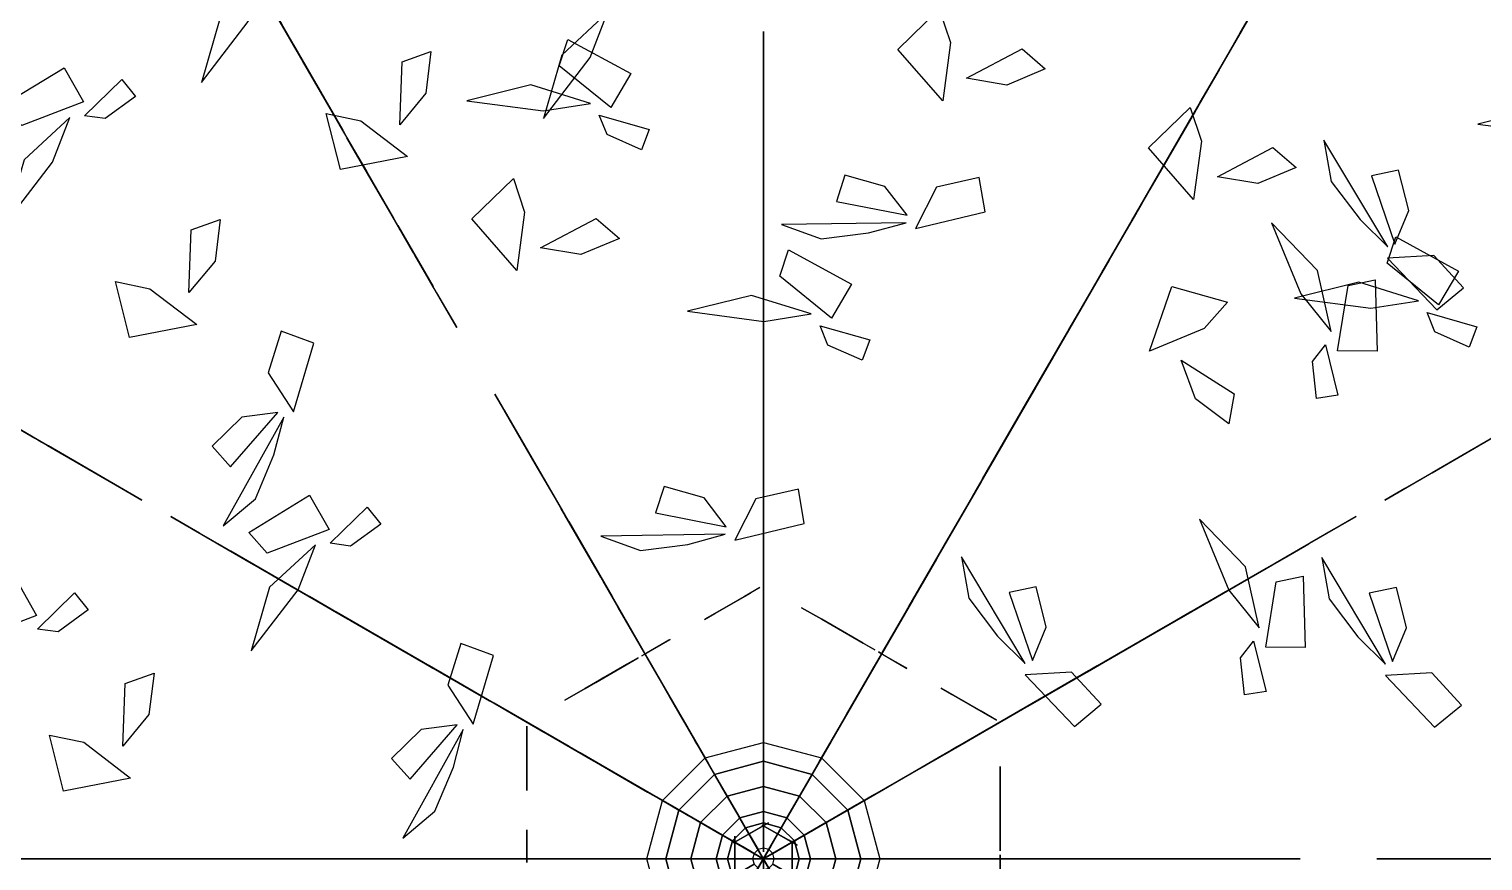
# Model space of a CAD drawing. Extents: x 188.32 to 193.74, y 72.17 to 77.49.
# Drawn here: x 190.171 to 192.199, y 75.002 to 76.162 of the extents above; entities that cross this region are included whole.
import ezdxf

# ---------------------------------------------------------------- set-up
doc = ezdxf.new("R2010")
doc.units = 0
doc.header["$MEASUREMENT"] = 0
doc.layers.add('3D_TREE_04_LEAVES', color=3, linetype='CONTINUOUS')
doc.layers.add('3D_TREE_04_TRUNK', color=45, linetype='CONTINUOUS')

msp = doc.modelspace()

# ---------------------------------------------------------------- linework, layer by layer
at = {"layer": '3D_TREE_04_LEAVES'}
for points in [[(190.5011, 76.2355, 3.8222), (190.4372, 76.1764, 3.7743), (190.4117, 76.0877, 3.8837), (190.477, 76.1729, 3.8837)], [(190.5459, 76.1298, 5.8286), (190.4858, 76.2339, 5.7643), (190.5231, 76.1694, 5.7524), (190.5366, 76.146, 5.771)], [(190.6087, 76.0211, 2.6136), (190.5401, 76.1398, 2.639), (190.4902, 76.2263, 2.5527), (190.5215, 76.1721, 2.4968)], [(190.5794, 76.0719, 5.0646), (190.5716, 76.0853, 5.1975), (190.5604, 76.1048, 5.2131), (190.4948, 76.2184, 5.2372)], [(191.8874, 76.2039, 5.2999), (191.8189, 76.0851, 5.3253), (191.7689, 75.9987, 5.239), (191.8002, 76.0529, 5.1831)], [(191.8891, 76.2068, 5.3135), (191.8569, 76.1511, 5.4337), (191.851, 76.1409, 5.3592), (191.8603, 76.157, 5.3321)], [(190.978, 76.1852, 5.1481), (190.9141, 76.1261, 5.1003), (190.8886, 76.0374, 5.2097), (190.9539, 76.1226, 5.2097)], [(191.4454, 76.062, 4.533), (191.3827, 76.134, 4.3279), (191.4406, 76.1902, 4.1229), (191.4561, 76.1435, 4.2664)], [(190.529, 76.1592, 5.6441), (190.5781, 76.0741, 5.5188), (190.5341, 76.1504, 5.5527), (190.5315, 76.1548, 5.5764)], [(191.1953, 76.0385, 2.4611), (191.1953, 76.1587, 2.3968), (191.1953, 76.0842, 2.385), (191.1953, 76.0571, 2.4036)], [(191.8044, 76.0602, 5.8468), (191.7917, 76.0382, 5.7097), (191.8349, 76.1129, 5.6098), (191.8628, 76.1613, 5.6724)], [(190.5527, 76.1181, 5.8252), (190.54, 76.1401, 5.6881), (190.5832, 76.0653, 5.5882), (190.6111, 76.0169, 5.6508)], [(190.9227, 76.1478, 4.4783), (191.0103, 76.1001, 4.5945), (190.9824, 76.0528, 4.7585), (190.9107, 76.1111, 4.6013)], [(191.4785, 76.0938, 4.4168), (191.556, 76.1346, 4.2528), (191.5884, 76.1069, 4.3279), (191.5349, 76.0842, 4.4236)], [(190.5527, 76.1181, 5.837), (190.5789, 76.0726, 5.8912), (190.551, 76.121, 5.9657), (190.5451, 76.1313, 5.9047)], [(190.6881, 76.0289, 4.7107), (190.6915, 76.1165, 4.5467), (190.7317, 76.1308, 4.6218), (190.7246, 76.0731, 4.7175)], [(190.1352, 76.0564, 3.2343), (190.2202, 76.1084, 3.3505), (190.2473, 76.0606, 3.5146), (190.1609, 76.0276, 3.3574)], [(191.1953, 75.8694, 5.9274), (191.1953, 76.0065, 5.9527), (191.1953, 76.1064, 5.8664), (191.1953, 76.0438, 5.8105)], [(191.7807, 76.0191, 5.6656), (191.8298, 76.1041, 5.5404), (191.7858, 76.0279, 5.5742), (191.7833, 76.0235, 5.5979)], [(191.8044, 76.0602, 5.8586), (191.8307, 76.1056, 5.9128), (191.8027, 76.0572, 5.9873), (191.7968, 76.047, 5.9263)], [(190.2486, 76.0415, 3.5556), (190.3006, 76.0918, 3.5898), (190.3196, 76.0682, 3.6855), (190.2774, 76.0375, 3.6376)], [(190.6104, 76.0182, 2.6272), (190.5782, 76.0739, 2.7474), (190.5723, 76.0841, 2.6729), (190.5816, 76.068, 2.6458)], [(190.9543, 76.0586, 4.7517), (190.8711, 76.0844, 4.7039), (190.7816, 76.0622, 4.8132), (190.888, 76.0482, 4.8132)], [(191.8019, 76.0558, 5.3575), (191.7825, 76.0221, 5.4777), (191.7224, 75.918, 5.5099), (191.7495, 75.9649, 5.4083)], [(190.2282, 76.0391, 3.5077), (190.1643, 75.98, 3.4599), (190.1388, 75.8914, 3.5693), (190.2041, 75.9765, 3.5693)], [(190.6991, 75.9844, 4.8269), (190.6054, 75.9662, 4.6218), (190.5857, 76.0444, 4.4168), (190.6339, 76.0345, 4.5603)], [(190.9665, 76.0421, 4.7996), (191.0361, 76.0223, 4.8337), (191.0251, 75.994, 4.9294), (190.9774, 76.0151, 4.8816)], [(191.1953, 76.0249, 2.4577), (191.1953, 76.0503, 2.3206), (191.1953, 75.964, 2.2208), (191.1953, 75.9081, 2.2834)], [(191.1953, 75.9202, 6.4311), (191.1953, 76.0404, 6.3668), (191.1953, 75.9659, 6.3549), (191.1953, 75.9388, 6.3736)], [(191.1953, 76.0249, 2.4696), (191.1953, 75.9724, 2.5238), (191.1953, 76.0283, 2.5982), (191.1953, 76.0401, 2.5373)], [(191.7934, 76.041, 6.1003), (191.7856, 76.0275, 6.2332), (191.7744, 76.0081, 6.2488), (191.7087, 75.8944, 6.2729)], [(191.7988, 76.0503, 2.4106), (191.791, 76.0369, 2.5436), (191.7798, 76.0174, 2.5591), (191.7141, 75.9038, 2.5833)], [(191.7953, 75.9245, 4.8269), (191.7326, 75.9965, 4.6218), (191.7906, 76.0527, 4.4168), (191.8061, 76.006, 4.5603)], [(191.7969, 76.047, 5.3473), (191.7342, 75.9385, 5.2491), (191.7512, 75.9679, 5.3372), (191.763, 75.9884, 5.3423)], [(191.7977, 76.0484, 5.8502), (191.7376, 75.9443, 5.7858), (191.7748, 76.0088, 5.774), (191.7884, 76.0323, 5.7926)], [(192.3643, 76.0261, 4.2596), (192.2811, 76.0519, 4.2117), (192.1916, 76.0297, 4.3211), (192.298, 76.0156, 4.3211)], [(190.6804, 75.8969, 6.3986), (190.6203, 76.0011, 6.3597), (190.6042, 76.0289, 6.2395), (190.655, 75.9409, 6.2937)], [(190.6146, 76.0108, 2.6136), (190.6417, 75.9639, 2.5611), (190.679, 75.8994, 2.617), (190.6485, 75.9522, 2.6288)], [(191.7757, 76.0103, 5.6758), (191.7155, 75.9062, 5.6369), (191.6995, 75.8783, 5.5167), (191.7503, 75.9663, 5.5708)], [(191.8284, 75.9563, 4.7107), (191.9059, 75.9971, 4.5467), (191.9383, 75.9694, 4.6218), (191.8848, 75.9467, 4.7175)], [(192.0661, 75.8585, 4.3689), (191.977, 76.0074, 4.451), (191.9872, 75.9497, 4.492), (192.0275, 75.8967, 4.4373)], [(190.7024, 75.8588, 6.573), (190.6423, 75.9629, 6.5087), (190.6795, 75.8984, 6.4968), (190.6931, 75.8749, 6.5154)], [(190.8514, 75.8255, 5.5446), (190.7888, 75.8975, 5.3395), (190.8467, 75.9537, 5.1345), (190.8622, 75.907, 5.278)], [(191.3956, 75.9027, 5.0661), (191.3648, 75.9429, 4.9499), (191.3091, 75.9587, 4.9226), (191.2971, 75.922, 5.0456)], [(191.4076, 75.8841, 5.1208), (191.5044, 75.9075, 5.0046), (191.4963, 75.9553, 4.8542), (191.4368, 75.9419, 4.9226)], [(192.0758, 75.8625, 4.3348), (192.0953, 75.9092, 4.2186), (192.0811, 75.9654, 4.1912), (192.0434, 75.9574, 4.3143)], [(191.1953, 75.866, 5.9409), (191.1953, 75.9304, 6.0611), (191.1953, 75.9422, 5.9866), (191.1953, 75.9236, 5.9595)], [(191.1953, 75.9067, 6.4277), (191.1953, 75.9321, 6.2906), (191.1953, 75.8457, 6.1907), (191.1953, 75.7898, 6.2534)], [(191.1953, 75.9067, 6.4396), (191.1953, 75.8542, 6.4937), (191.1953, 75.9101, 6.5682), (191.1953, 75.9219, 6.5073)], [(191.7234, 75.9198, 6.3558), (191.6725, 75.8316, 6.4836), (191.5982, 75.703, 6.487), (191.6587, 75.8077, 6.38)], [(191.7288, 75.9292, 2.6662), (191.6779, 75.8409, 2.7939), (191.6036, 75.7123, 2.7974), (191.6641, 75.817, 2.6903)], [(191.7133, 75.9023, 2.5729), (191.6727, 75.832, 2.509), (191.7081, 75.8933, 2.49), (191.721, 75.9157, 2.5246)], [(190.394, 75.7947, 4.4168), (190.3975, 75.8822, 4.2528), (190.4376, 75.8965, 4.3279), (190.4306, 75.8388, 4.4236)], [(190.8845, 75.8573, 5.4284), (190.962, 75.8981, 5.2643), (190.9944, 75.8704, 5.3395), (190.9409, 75.8477, 5.4352)], [(191.1953, 75.7823, 2.4316), (191.1953, 75.9025, 2.3672), (191.1953, 75.828, 2.3554), (191.1953, 75.8009, 2.374)], [(191.3942, 75.8922, 5.1003), (191.2207, 75.8896, 5.1823), (191.2758, 75.8696, 5.2233), (191.3418, 75.8779, 5.1686)], [(191.7079, 75.8929, 6.2626), (191.6673, 75.8226, 6.1987), (191.7027, 75.8839, 6.1797), (191.7157, 75.9064, 6.2142)], [(191.9871, 75.7406, 4.7517), (191.9679, 75.8255, 4.7039), (191.9039, 75.8919, 4.8132), (191.945, 75.7928, 4.8132)], [(190.6855, 75.8881, 6.3885), (190.7346, 75.8031, 6.2632), (190.6905, 75.8793, 6.2971), (190.688, 75.8837, 6.3208)], [(191.6962, 75.8728, 6.7476), (191.6885, 75.8593, 6.8805), (191.6773, 75.8399, 6.8961), (191.6116, 75.7262, 6.9202)], [(192.0771, 75.8725, 4.8747), (192.1647, 75.8248, 4.9909), (192.1368, 75.7775, 5.155), (192.0651, 75.8358, 4.9978)], [(190.7092, 75.8471, 6.5696), (190.6965, 75.8691, 6.4325), (190.7396, 75.7943, 6.3326), (190.7676, 75.7459, 6.3952)], [(190.7092, 75.8471, 6.5814), (190.7354, 75.8016, 6.6356), (190.7075, 75.85, 6.7101), (190.7015, 75.8603, 6.6492)], [(191.1953, 75.8576, 5.9274), (191.1953, 75.8034, 5.8749), (191.1953, 75.7289, 5.9307), (191.1953, 75.7899, 5.9426)], [(191.2304, 75.8543, 5.2917), (191.318, 75.8066, 5.4079), (191.2901, 75.7592, 5.5719), (191.2184, 75.8176, 5.4147)], [(192.0657, 75.8428, 4.3895), (192.1344, 75.7706, 4.2733), (192.1718, 75.8016, 4.1229), (192.1304, 75.8464, 4.1912)], [(190.4051, 75.7501, 4.533), (190.3113, 75.7319, 4.3279), (190.2916, 75.8101, 4.1229), (190.3398, 75.8002, 4.2664)], [(192.0486, 75.8125, 4.4783), (192.0511, 75.7129, 4.5945), (191.9961, 75.7133, 4.7585), (192.0108, 75.8046, 4.6013)], [(191.262, 75.7651, 5.5651), (191.1788, 75.7909, 5.5172), (191.0893, 75.7687, 5.6266), (191.1957, 75.7546, 5.6266)], [(191.1953, 75.7195, 3.9878), (191.1953, 75.7486, 3.8062), (191.1953, 75.8067, 3.8135), (191.1953, 75.8067, 3.8789)], [(191.1953, 75.7687, 2.4282), (191.1953, 75.7941, 2.2911), (191.1953, 75.7078, 2.1912), (191.1953, 75.6519, 2.2538)], [(191.6269, 75.7527, 2.5315), (191.6485, 75.7901, 2.6731), (191.6036, 75.7123, 2.7887), (191.5933, 75.6944, 2.6506)], [(191.7338, 75.7131, 5.5446), (191.7649, 75.8034, 5.3395), (191.8425, 75.7813, 5.1345), (191.8098, 75.7445, 5.278)], [(192.1087, 75.7833, 5.1481), (192.0255, 75.8091, 5.1003), (191.936, 75.7869, 5.2097), (192.0424, 75.7729, 5.2097)], [(191.1953, 75.7687, 2.44), (191.1953, 75.7162, 2.4942), (191.1953, 75.7721, 2.5687), (191.1953, 75.784, 2.5077)], [(191.593, 75.694, 5.9552), (191.5844, 75.679, 5.8137), (191.6146, 75.7314, 5.6997), (191.6379, 75.7718, 5.8413)], [(191.6215, 75.7434, 6.2211), (191.6431, 75.7807, 6.3627), (191.5982, 75.703, 6.4784), (191.5879, 75.685, 6.3403)], [(191.5984, 75.7033, 2.2656), (191.5898, 75.6884, 2.124), (191.62, 75.7407, 2.01), (191.6433, 75.7811, 2.1516)], [(191.1953, 75.606, 7.274), (191.1953, 75.7113, 7.2429), (191.1953, 75.7545, 7.1393), (191.1953, 75.6422, 7.1635)], [(191.6263, 75.7516, 7.0031), (191.5754, 75.6634, 7.1309), (191.5011, 75.5348, 7.1343), (191.5615, 75.6395, 7.0273)], [(191.6198, 75.7404, 6.0778), (191.6008, 75.7075, 5.9552), (191.6267, 75.7523, 5.9967), (191.6258, 75.7508, 6.0122)], [(191.6252, 75.7497, 2.3882), (191.6062, 75.7168, 2.2656), (191.6321, 75.7617, 2.307), (191.6312, 75.7602, 2.3226)], [(192.1209, 75.7668, 5.196), (192.1905, 75.747, 5.2302), (192.1795, 75.7187, 5.3258), (192.1318, 75.7398, 5.278)], [(190.5402, 75.6284, 5.1208), (190.5684, 75.724, 5.0046), (190.5229, 75.7409, 4.8542), (190.5047, 75.6827, 4.9226)], [(191.2743, 75.7486, 5.6129), (191.3438, 75.7288, 5.6471), (191.3329, 75.7004, 5.7428), (191.2851, 75.7216, 5.6949)], [(191.6108, 75.7247, 6.9099), (191.5702, 75.6544, 6.846), (191.6056, 75.7157, 6.827), (191.6185, 75.7382, 6.8615)], [(191.1953, 75.5663, 6.9373), (191.1953, 75.5714, 7.0305), (191.1953, 75.6422, 7.0927), (191.1953, 75.7286, 7.0996)], [(191.6053, 75.7153, 2.4987), (191.5786, 75.6689, 2.6195), (191.5786, 75.6689, 2.5384), (191.5855, 75.6809, 2.5263)], [(191.979, 75.7217, 4.7996), (191.9966, 75.6516, 4.8337), (191.9666, 75.6469, 4.9294), (191.9611, 75.6988, 4.8816)], [(191.1953, 75.6977, 3.9878), (191.1953, 75.5888, 3.828), (191.1953, 75.6178, 3.6973), (191.1953, 75.6687, 3.7191)], [(191.1953, 75.6905, 4.0023), (191.1953, 75.567, 4.0168), (191.1953, 75.6178, 4.0677), (191.1953, 75.6832, 4.0314)], [(191.595, 75.6974, 2.2759), (191.5924, 75.6929, 2.3692), (191.557, 75.6316, 2.4313), (191.5138, 75.5568, 2.4382)], [(191.5939, 75.6955, 6.4801), (191.5438, 75.6088, 6.4162), (191.5792, 75.6701, 6.4231), (191.5835, 75.6776, 6.4421)], [(191.5993, 75.7048, 2.7905), (191.5492, 75.6181, 2.7266), (191.5846, 75.6794, 2.7335), (191.5889, 75.6869, 2.7525)], [(191.5999, 75.706, 6.1883), (191.5732, 75.6596, 6.3092), (191.5732, 75.6596, 6.228), (191.5801, 75.6716, 6.216)], [(191.7779, 75.7004, 5.4284), (191.852, 75.6536, 5.2643), (191.8443, 75.6117, 5.3395), (191.7979, 75.6467, 5.4352)], [(191.5896, 75.688, 5.9656), (191.587, 75.6835, 6.0588), (191.5516, 75.6222, 6.121), (191.5084, 75.5474, 6.1279)], [(190.8953, 75.5247, 7.2948), (190.8426, 75.6159, 7.2637), (190.821, 75.6533, 7.1602), (190.8772, 75.5561, 7.1843)], [(191.1953, 75.5742, 4.7358), (191.1953, 75.6033, 4.5543), (191.1953, 75.6614, 4.5615), (191.1953, 75.6614, 4.6269)], [(191.5697, 75.6536, 6.3023), (191.517, 75.5624, 6.2712), (191.4955, 75.525, 6.1676), (191.5516, 75.6222, 6.1918)], [(191.5751, 75.663, 2.6126), (191.5224, 75.5717, 2.5816), (191.5009, 75.5343, 2.478), (191.557, 75.6316, 2.5021)], [(191.5049, 75.5413, 2.2036), (191.532, 75.5882, 2.1512), (191.5692, 75.6527, 2.207), (191.5387, 75.5999, 2.2189)], [(190.1879, 75.5867, 5.5103), (190.1029, 75.6358, 5.385), (190.1791, 75.5918, 5.4188), (190.1835, 75.5892, 5.4425)], [(190.5181, 75.6273, 5.0661), (190.4679, 75.6208, 4.9499), (190.4264, 75.5805, 4.9226), (190.4521, 75.5517, 5.0456)], [(190.9152, 75.4903, 6.9581), (190.9126, 75.4948, 7.0514), (190.8772, 75.5561, 7.1135), (190.834, 75.6309, 7.1204)], [(190.5265, 75.6209, 5.1003), (190.442, 75.4693, 5.1823), (190.4869, 75.507, 5.2233), (190.5127, 75.5684, 5.1686)], [(191.5244, 75.5751, 6.8684), (191.546, 75.6125, 7.01), (191.5011, 75.5348, 7.1257), (191.4907, 75.5168, 6.9876)], [(190.1586, 75.6036, 5.6948), (190.2627, 75.5435, 5.6304), (190.1982, 75.5808, 5.6186), (190.1747, 75.5943, 5.6372)], [(191.1953, 75.5455, 7.16), (191.1953, 75.5991, 7.2809), (191.1953, 75.5991, 7.1997), (191.1953, 75.5853, 7.1876)], [(191.1953, 75.4362, 3.0074), (191.1953, 75.5016, 2.9129), (191.1953, 75.5888, 2.942), (191.1953, 75.5742, 2.9783)], [(191.4959, 75.5258, 6.6025), (191.4873, 75.5108, 6.461), (191.5175, 75.5632, 6.347), (191.5408, 75.6036, 6.4886)], [(192.232, 75.6036, 5.6948), (192.1279, 75.5435, 5.6304), (192.1924, 75.5808, 5.6186), (192.2159, 75.5943, 5.6372)], [(190.1967, 75.5816, 5.5204), (190.3008, 75.5215, 5.4815), (190.3287, 75.5054, 5.3613), (190.2407, 75.5562, 5.4155)], [(190.9195, 75.4828, 7.4727), (190.8694, 75.5696, 7.4088), (190.9048, 75.5082, 7.4157), (190.9091, 75.5008, 7.4347)], [(191.1953, 75.5593, 6.9269), (191.1953, 75.5766, 6.7853), (191.1953, 75.5162, 6.6714), (191.1953, 75.4695, 6.813)], [(191.1953, 75.4508, 3.937), (191.1953, 75.5089, 3.8571), (191.1953, 75.567, 3.9152), (191.1953, 75.5307, 3.9442)], [(191.5227, 75.5722, 6.7251), (191.5037, 75.5393, 6.6025), (191.5296, 75.5841, 6.644), (191.5287, 75.5826, 6.6595)], [(192.1939, 75.5816, 5.5204), (192.0898, 75.5215, 5.4815), (192.0619, 75.5054, 5.3613), (192.1499, 75.5562, 5.4155)], [(191.1953, 75.5525, 4.7358), (191.1953, 75.4435, 4.5761), (191.1953, 75.4725, 4.4453), (191.1953, 75.5234, 4.4671)], [(191.1953, 75.5058, 7.0495), (191.1953, 75.5438, 6.9269), (191.1953, 75.492, 6.9684), (191.1953, 75.4937, 6.9839)], [(191.4989, 75.531, 2.2036), (191.4304, 75.4123, 2.229), (191.3805, 75.3258, 2.1427), (191.4118, 75.38, 2.0868)], [(191.4968, 75.5273, 7.1274), (191.4467, 75.4405, 7.0636), (191.4821, 75.5019, 7.0705), (191.4864, 75.5093, 7.0894)], [(191.5006, 75.534, 2.2172), (191.4685, 75.4783, 2.3374), (191.4626, 75.468, 2.2629), (191.4719, 75.4841, 2.2358)], [(191.5028, 75.5378, 6.8356), (191.4761, 75.4914, 6.9565), (191.4761, 75.4914, 6.8754), (191.483, 75.5034, 6.8633)], [(190.4775, 75.4601, 5.2917), (190.5625, 75.5121, 5.4079), (190.5896, 75.4643, 5.5719), (190.5032, 75.4313, 5.4147)], [(190.9255, 75.4724, 7.1809), (190.8987, 75.5187, 7.3017), (190.8987, 75.5187, 7.2206), (190.9057, 75.5068, 7.2085)], [(191.1435, 75.4681, 6.5698), (191.1127, 75.5083, 6.4536), (191.0571, 75.5241, 6.4263), (191.045, 75.4874, 6.5493)], [(191.1555, 75.4495, 6.6245), (191.2524, 75.4729, 6.5083), (191.2443, 75.5207, 6.3579), (191.1848, 75.5073, 6.4263)], [(191.1953, 75.4362, 6.1593), (191.1953, 75.4653, 5.9777), (191.1953, 75.5234, 5.985), (191.1953, 75.5234, 6.0504)], [(191.4925, 75.5198, 6.6129), (191.4899, 75.5153, 6.7061), (191.4545, 75.454, 6.7683), (191.4113, 75.3792, 6.7752)], [(190.5909, 75.4452, 5.6129), (190.6428, 75.4955, 5.6471), (190.6619, 75.4719, 5.7428), (190.6197, 75.4412, 5.6949)], [(190.9186, 75.4843, 6.9478), (190.91, 75.4993, 6.8062), (190.9402, 75.4469, 6.6922), (190.9635, 75.4065, 6.8338)], [(190.9471, 75.435, 7.2137), (190.9687, 75.3976, 7.3553), (190.9238, 75.4753, 7.4709), (190.9134, 75.4933, 7.3328)], [(191.1953, 75.4144, 3.0219), (191.1953, 75.3926, 2.8403), (191.1953, 75.4725, 2.7677), (191.1953, 75.4871, 2.8258)], [(191.4726, 75.4854, 6.9496), (191.4199, 75.3942, 6.9185), (191.3983, 75.3568, 6.8149), (191.4545, 75.454, 6.8391)], [(190.4465, 75.4374, 2.3265), (190.4615, 75.4288, 2.1849), (190.4091, 75.459, 2.0709), (190.3687, 75.4823, 2.2125)], [(190.4002, 75.4642, 2.4491), (190.4331, 75.4452, 2.3265), (190.3882, 75.4711, 2.3679), (190.3897, 75.4702, 2.3834)], [(191.049, 75.2585, 7.3484), (190.9981, 75.3467, 7.4761), (190.9238, 75.4753, 7.4796), (190.9842, 75.3707, 7.3725)], [(190.9454, 75.438, 7.0704), (190.9264, 75.4709, 6.9478), (190.9523, 75.426, 6.9892), (190.9514, 75.4275, 7.0048)], [(191.8868, 75.3273, 5.5651), (191.8676, 75.4123, 5.5172), (191.8036, 75.4787, 5.6266), (191.8446, 75.3795, 5.6266)], [(191.9441, 75.4374, 2.3265), (191.9291, 75.4288, 2.1849), (191.9815, 75.459, 2.0709), (192.0218, 75.4823, 2.2125)], [(191.9904, 75.4642, 2.4491), (191.9575, 75.4452, 2.3265), (192.0024, 75.4711, 2.3679), (192.0009, 75.4702, 2.3834)], [(191.1421, 75.4576, 6.604), (190.9686, 75.455, 6.686), (191.0237, 75.4349, 6.727), (191.0897, 75.4433, 6.6723)], [(190.4346, 75.4443, 2.5596), (190.4809, 75.4175, 2.6804), (190.4809, 75.4175, 2.5993), (190.469, 75.4244, 2.5872)], [(190.4525, 75.4339, 2.3368), (190.457, 75.4314, 2.4301), (190.5183, 75.3959, 2.4922), (190.5931, 75.3528, 2.4991)], [(190.5404, 75.3832, 6.5329), (190.5553, 75.3746, 6.3913), (190.503, 75.4048, 6.2773), (190.4626, 75.4281, 6.4189)], [(190.5705, 75.4428, 5.5651), (190.5065, 75.3837, 5.5172), (190.481, 75.2951, 5.6266), (190.5464, 75.3802, 5.6266)], [(191.1953, 75.3055, 3.1308), (191.1953, 75.3999, 3.08), (191.1953, 75.4435, 3.1236), (191.1953, 75.3781, 3.1744)], [(191.1953, 75.4362, 3.9297), (191.1953, 75.2909, 3.7772), (191.1953, 75.3491, 3.6755), (191.1953, 75.3926, 3.7481)], [(191.3836, 75.3312, 7.3464), (191.3709, 75.3092, 7.2093), (191.4141, 75.384, 7.1094), (191.442, 75.4324, 7.172)], [(191.5606, 75.2774, 6.604), (191.4716, 75.4263, 6.686), (191.4818, 75.3686, 6.727), (191.522, 75.3156, 6.6723)], [(191.9381, 75.4339, 2.3368), (191.9336, 75.4314, 2.4301), (191.8723, 75.3959, 2.4922), (191.7975, 75.3528, 2.4991)], [(191.8502, 75.3832, 6.5329), (191.8352, 75.3746, 6.3913), (191.8876, 75.4048, 6.2773), (191.928, 75.4281, 6.4189)], [(191.956, 75.4443, 2.5596), (191.9097, 75.4175, 2.6804), (191.9097, 75.4175, 2.5993), (191.9216, 75.4244, 2.5872)], [(192.063, 75.2764, 5.1003), (191.974, 75.4254, 5.1823), (191.9842, 75.3676, 5.2233), (192.0244, 75.3146, 5.1686)], [(190.494, 75.41, 6.6555), (190.5269, 75.391, 6.5329), (190.4821, 75.4169, 6.5743), (190.4835, 75.416, 6.5899)], [(190.4869, 75.4141, 2.6735), (190.5781, 75.3614, 2.6424), (190.6155, 75.3398, 2.5388), (190.5183, 75.3959, 2.563)], [(191.1953, 75.4144, 6.1593), (191.1953, 75.3055, 5.9995), (191.1953, 75.3345, 5.8688), (191.1953, 75.3854, 5.8906)], [(191.3782, 75.3219, 7.8534), (191.3655, 75.2999, 7.7163), (191.4087, 75.3747, 7.6164), (191.4366, 75.4231, 7.6791)], [(191.9037, 75.4141, 2.6735), (191.8125, 75.3614, 2.6424), (191.7751, 75.3398, 2.5388), (191.8723, 75.3959, 2.563)], [(191.8966, 75.41, 6.6555), (191.8637, 75.391, 6.5329), (191.9085, 75.4169, 6.5743), (191.907, 75.416, 6.5899)], [(190.0694, 75.3404, 4.4783), (190.1544, 75.3924, 4.5945), (190.1815, 75.3445, 4.7585), (190.0951, 75.3116, 4.6013)], [(190.5284, 75.3901, 6.766), (190.5748, 75.3633, 6.8868), (190.5748, 75.3633, 6.8057), (190.5628, 75.3703, 6.7936)], [(191.0529, 75.2518, 7.7688), (191.0503, 75.2563, 7.862), (191.0149, 75.3176, 7.9241), (190.9717, 75.3924, 7.9311)], [(191.1953, 75.3999, 3.937), (191.1953, 75.2691, 3.8498), (191.1953, 75.1602, 3.8643), (191.1953, 75.2256, 3.9224)], [(191.5704, 75.2814, 6.5698), (191.5898, 75.3282, 6.4536), (191.5757, 75.3843, 6.4263), (191.5379, 75.3764, 6.5493)], [(191.8622, 75.3901, 6.766), (191.8158, 75.3633, 6.8868), (191.8158, 75.3633, 6.8057), (191.8278, 75.3703, 6.7936)], [(191.9483, 75.3992, 5.2917), (191.9508, 75.2996, 5.4079), (191.8958, 75.3001, 5.5719), (191.9105, 75.3913, 5.4147)], [(190.1828, 75.3255, 4.7996), (190.2348, 75.3758, 4.8337), (190.2538, 75.3522, 4.9294), (190.2116, 75.3214, 4.8816)], [(190.5621, 75.3707, 3.1599), (190.5432, 75.3816, 2.9783), (190.6124, 75.3416, 2.9057), (190.625, 75.3343, 2.9638)], [(190.5464, 75.3797, 6.5432), (190.5509, 75.3772, 6.6365), (190.6122, 75.3418, 6.6986), (190.687, 75.2986, 6.7055)], [(191.113, 75.3386, 2.3785), (191.1278, 75.3472, 2.2606), (191.1772, 75.3757, 2.2169), (191.1722, 75.3728, 2.2739)], [(191.1146, 75.3396, 2.3842), (191.1838, 75.3795, 2.3499), (191.1904, 75.3833, 2.3823), (191.1689, 75.3709, 2.4089)], [(191.4135, 75.383, 2.2612), (191.394, 75.3493, 2.3814), (191.3339, 75.2452, 2.4136), (191.361, 75.2921, 2.312)], [(191.4084, 75.3742, 2.2511), (191.3458, 75.2657, 2.1529), (191.3627, 75.295, 2.2409), (191.3745, 75.3155, 2.246)], [(191.3545, 75.2808, 7.6723), (191.4036, 75.3659, 7.547), (191.3596, 75.2896, 7.5809), (191.357, 75.2852, 7.6046)], [(191.3599, 75.2902, 7.1652), (191.409, 75.3752, 7.04), (191.365, 75.299, 7.0738), (191.3624, 75.2946, 7.0975)], [(191.3782, 75.3219, 7.8653), (191.4044, 75.3673, 7.9194), (191.3765, 75.319, 7.9939), (191.3706, 75.3087, 7.933)], [(191.3836, 75.3312, 7.3582), (191.4098, 75.3767, 7.4124), (191.3819, 75.3283, 7.4869), (191.376, 75.318, 7.4259)], [(191.8442, 75.3797, 6.5432), (191.8397, 75.3772, 6.6365), (191.7784, 75.3418, 6.6986), (191.7036, 75.2986, 6.7055)], [(191.8285, 75.3707, 3.1599), (191.8473, 75.3816, 2.9783), (191.7781, 75.3416, 2.9057), (191.7656, 75.3343, 2.9638)], [(192.0728, 75.2804, 5.0661), (192.0922, 75.3272, 4.9499), (192.0781, 75.3833, 4.9226), (192.0403, 75.3754, 5.0456)], [(190.5808, 75.3599, 6.8799), (190.672, 75.3072, 6.8488), (190.7094, 75.2856, 6.7452), (190.6122, 75.3418, 6.7694)], [(190.581, 75.3598, 3.1453), (190.6376, 75.3271, 3.0509), (190.7131, 75.2835, 3.08), (190.7005, 75.2907, 3.1163)], [(190.5865, 75.3566, 5.706), (190.5999, 75.3488, 5.8389), (190.6194, 75.3376, 5.8545), (190.733, 75.272, 5.8786)], [(190.595, 75.3517, 1.9921), (190.6084, 75.3439, 2.1251), (190.6279, 75.3327, 2.1406), (190.7416, 75.2671, 2.1648)], [(190.7068, 75.2871, 3.9733), (190.5999, 75.3489, 3.9878), (190.6439, 75.3234, 4.0386), (190.7005, 75.2907, 4.0023)], [(191.0335, 75.2854, 7.2551), (190.9929, 75.3557, 7.1912), (191.0283, 75.2944, 7.1722), (191.0412, 75.2719, 7.2068)], [(191.3343, 75.3059, 2.4051), (191.2766, 75.3392, 2.4051), (191.2486, 75.3553, 2.445), (191.2766, 75.3392, 2.4621)], [(191.7956, 75.3517, 1.9921), (191.7821, 75.3439, 2.1251), (191.7627, 75.3327, 2.1406), (191.649, 75.2671, 2.1648)], [(191.8041, 75.3566, 5.706), (191.7907, 75.3488, 5.8389), (191.7712, 75.3376, 5.8545), (191.6576, 75.272, 5.8786)], [(191.8096, 75.3598, 3.1453), (191.753, 75.3271, 3.0509), (191.6775, 75.2835, 3.08), (191.6901, 75.2907, 3.1163)], [(191.8098, 75.3599, 6.8799), (191.7186, 75.3072, 6.8488), (191.6812, 75.2856, 6.7452), (191.7784, 75.3418, 6.7694)], [(191.6838, 75.2871, 3.9733), (191.7907, 75.3489, 3.9878), (191.7467, 75.3234, 4.0386), (191.6901, 75.2907, 4.0023)], [(190.7131, 75.2835, 3.9587), (190.6187, 75.338, 3.799), (190.6439, 75.3234, 3.6682), (190.6879, 75.298, 3.69)], [(190.6206, 75.3369, 6.9275), (190.634, 75.3291, 7.0605), (190.6535, 75.3179, 7.076), (190.7672, 75.2523, 7.1002)], [(191.1953, 75.3055, 3.1163), (191.1953, 75.2837, 2.9493), (191.1953, 75.3273, 2.942), (191.1953, 75.3273, 3.0001)], [(191.3507, 75.2964, 2.4051), (191.3392, 75.303, 2.2758), (191.303, 75.324, 2.2378), (191.2915, 75.3306, 2.2853)], [(191.77, 75.3369, 6.9275), (191.7565, 75.3291, 7.0605), (191.7371, 75.3179, 7.076), (191.6234, 75.2523, 7.1002)], [(191.6775, 75.2835, 3.9587), (191.7719, 75.338, 3.799), (191.7467, 75.3234, 3.6682), (191.7027, 75.298, 3.69)], [(190.6879, 75.298, 4.7939), (190.6691, 75.3089, 4.6124), (190.7383, 75.269, 4.5398), (190.7508, 75.2617, 4.5979)], [(190.7905, 75.1928, 6.6245), (190.8187, 75.2884, 6.5083), (190.7732, 75.3053, 6.3579), (190.7551, 75.2471, 6.4263)], [(191.0257, 75.2882, 2.4127), (191.0652, 75.311, 2.2986), (191.0636, 75.3101, 2.215), (191.0323, 75.292, 2.2074)], [(191.3714, 75.3102, 7.8568), (191.3113, 75.2061, 7.7925), (191.3486, 75.2706, 7.7806), (191.3621, 75.294, 7.7993)], [(191.3768, 75.3195, 7.3497), (191.3167, 75.2154, 7.2854), (191.354, 75.2799, 7.2736), (191.3675, 75.3034, 7.2922)], [(191.7027, 75.298, 4.7939), (191.7215, 75.3089, 4.6124), (191.6523, 75.269, 4.5398), (191.6397, 75.2617, 4.5979)], [(191.8786, 75.3084, 5.6129), (191.8963, 75.2383, 5.6471), (191.8663, 75.2336, 5.7428), (191.8607, 75.2855, 5.6949)], [(190.7068, 75.2871, 4.7794), (190.7634, 75.2544, 4.685), (190.8389, 75.2108, 4.7141), (190.8263, 75.2181, 4.7504)], [(190.7076, 75.2867, 5.9615), (190.7958, 75.2357, 6.0893), (190.9245, 75.1615, 6.0927), (190.8198, 75.2219, 5.9857)], [(191.0207, 75.2854, 2.4051), (191.0092, 75.2787, 2.2758), (190.973, 75.2578, 2.2378), (190.9615, 75.2511, 2.2853)], [(191.1189, 75.1373, 7.0928), (191.1112, 75.1508, 7.2258), (191.0999, 75.1702, 7.2413), (191.0343, 75.2839, 7.2655)], [(191.1953, 75.2909, 3.1308), (191.1953, 75.1311, 2.9275), (191.1953, 75.0875, 2.9783), (191.1953, 75.1166, 3.08)], [(191.1953, 75.1239, 2.7677), (191.1953, 75.2474, 2.7314), (191.1953, 75.2837, 2.7677), (191.1953, 75.2474, 2.8185)], [(191.3563, 75.284, 8.0314), (191.3486, 75.2706, 8.1644), (191.3373, 75.2511, 8.1799), (191.2717, 75.1375, 8.2041)], [(191.3557, 75.2935, 2.4127), (191.3952, 75.2707, 2.2986), (191.3936, 75.2717, 2.215), (191.3623, 75.2897, 2.2074)], [(191.683, 75.2867, 5.9615), (191.5947, 75.2357, 6.0893), (191.4661, 75.1615, 6.0927), (191.5708, 75.2219, 5.9857)], [(191.6838, 75.2871, 4.7794), (191.6272, 75.2544, 4.685), (191.5517, 75.2108, 4.7141), (191.5642, 75.2181, 4.7504)], [(190.3019, 75.162, 5.4284), (190.3053, 75.2496, 5.2643), (190.3455, 75.2638, 5.3395), (190.3384, 75.2061, 5.4352)], [(190.7161, 75.2817, 2.2477), (190.8044, 75.2308, 2.3754), (190.933, 75.1565, 2.3789), (190.8283, 75.217, 2.2718)], [(190.7345, 75.2711, 5.8683), (190.8048, 75.2305, 5.8044), (190.7435, 75.2659, 5.7854), (190.7211, 75.2789, 5.8199)], [(190.7431, 75.2662, 2.1544), (190.8133, 75.2256, 2.0905), (190.752, 75.261, 2.0715), (190.7296, 75.274, 2.1061)], [(190.732, 75.2726, 3.9587), (190.7571, 75.2581, 3.7772), (190.8075, 75.229, 3.7844), (190.8075, 75.229, 3.8498)], [(190.7417, 75.267, 7.183), (190.83, 75.216, 7.3108), (190.9586, 75.1417, 7.3143), (190.8539, 75.2022, 7.2072)], [(191.0043, 75.2759, 2.4051), (190.9466, 75.2426, 2.4051), (190.9186, 75.2264, 2.445), (190.9466, 75.2426, 2.4621)], [(191.3494, 75.272, 7.6825), (191.2893, 75.1679, 7.6435), (191.2732, 75.1401, 7.5233), (191.324, 75.228, 7.5775)], [(191.3548, 75.2814, 7.1754), (191.2947, 75.1773, 7.1365), (191.2786, 75.1494, 7.0163), (191.3294, 75.2374, 7.0704)], [(191.6489, 75.267, 7.183), (191.5606, 75.216, 7.3108), (191.432, 75.1417, 7.3143), (191.5367, 75.2022, 7.2072)], [(191.6745, 75.2817, 2.2477), (191.5862, 75.2308, 2.3754), (191.4576, 75.1565, 2.3789), (191.5623, 75.217, 2.2718)], [(191.5603, 75.2617, 6.6245), (191.629, 75.1895, 6.5083), (191.6663, 75.2205, 6.3579), (191.625, 75.2653, 6.4263)], [(191.6475, 75.2662, 2.1544), (191.5772, 75.2256, 2.0905), (191.6386, 75.261, 2.0715), (191.661, 75.274, 2.1061)], [(191.6586, 75.2726, 3.9587), (191.6334, 75.2581, 3.7772), (191.5831, 75.229, 3.7844), (191.5831, 75.229, 3.8498)], [(191.6561, 75.2711, 5.8683), (191.5858, 75.2305, 5.8044), (191.6471, 75.2659, 5.7854), (191.6695, 75.2789, 5.8199)], [(192.0627, 75.2608, 5.1208), (192.1314, 75.1886, 5.0046), (192.1687, 75.2195, 4.8542), (192.1274, 75.2643, 4.9226)], [(190.7687, 75.2514, 7.0898), (190.8389, 75.2108, 7.0259), (190.7776, 75.2462, 7.0069), (190.7552, 75.2592, 7.0415)], [(191.0563, 75.2458, 7.7584), (191.0477, 75.2608, 7.6168), (191.0779, 75.2084, 7.5029), (191.1012, 75.168, 7.6444)], [(191.1327, 75.1135, 8.2334), (191.08, 75.2047, 8.2023), (191.0584, 75.2421, 8.0987), (191.1146, 75.1449, 8.1229)], [(191.1953, 75.1602, 6.3699), (191.1953, 75.1892, 6.1883), (191.1953, 75.2474, 6.1956), (191.1953, 75.2474, 6.261)], [(191.443, 75.2432, 2.3785), (191.4578, 75.2346, 2.2606), (191.5072, 75.2061, 2.2169), (191.5022, 75.2089, 2.2739)], [(191.4446, 75.2422, 2.3842), (191.5138, 75.2023, 2.3499), (191.5204, 75.1985, 2.3823), (191.4989, 75.2108, 2.4089)], [(191.6219, 75.2514, 7.0898), (191.5516, 75.2108, 7.0259), (191.613, 75.2462, 7.0069), (191.6354, 75.2592, 7.0415)], [(191.0831, 75.1995, 7.881), (191.0641, 75.2324, 7.7584), (191.09, 75.1875, 7.7998), (191.0891, 75.189, 7.8154)], [(191.0402, 75.0946, 3.1453), (190.927, 75.16, 3.0582), (190.8326, 75.2145, 3.0727), (190.8892, 75.1818, 3.1308)], [(190.8841, 75.1848, 5.8268), (190.8467, 75.2064, 5.9684), (190.9245, 75.1615, 6.0841), (190.9424, 75.1511, 5.946)], [(191.3504, 75.0946, 3.1453), (191.4636, 75.16, 3.0582), (191.558, 75.2145, 3.0727), (191.5013, 75.1818, 3.1308)], [(191.5065, 75.1848, 5.8268), (191.5439, 75.2064, 5.9684), (191.4661, 75.1615, 6.0841), (191.4482, 75.1511, 5.946)], [(190.7684, 75.1918, 6.5698), (190.7182, 75.1852, 6.4536), (190.6767, 75.1449, 6.4263), (190.7025, 75.1161, 6.5493)], [(190.7768, 75.1853, 6.604), (190.6924, 75.0337, 6.686), (190.7372, 75.0714, 6.727), (190.763, 75.1328, 6.6723)], [(190.8926, 75.1798, 2.113), (190.8552, 75.2014, 2.2546), (190.933, 75.1565, 2.3702), (190.9509, 75.1462, 2.2321)], [(190.8653, 75.1024, 2.3842), (190.8653, 75.1823, 2.3499), (190.8653, 75.1899, 2.3823), (190.8653, 75.1652, 2.4089)], [(190.9182, 75.1651, 7.0484), (190.8808, 75.1866, 7.19), (190.9586, 75.1417, 7.3056), (190.9765, 75.1314, 7.1675)], [(191.1953, 75.1093, 2.7459), (191.1953, 75.1892, 2.666), (191.1953, 75.1747, 2.4772), (191.1953, 75.1311, 2.4699)], [(191.4724, 75.1651, 7.0484), (191.5098, 75.1866, 7.19), (191.432, 75.1417, 7.3056), (191.414, 75.1314, 7.1675)], [(191.498, 75.1798, 2.113), (191.5354, 75.2014, 2.2546), (191.4576, 75.1565, 2.3702), (191.4396, 75.1462, 2.2321)], [(190.3129, 75.1175, 5.5446), (190.2192, 75.0992, 5.3395), (190.1995, 75.1775, 5.1345), (190.2477, 75.1675, 5.278)], [(190.8653, 75.1005, 2.3785), (190.8653, 75.1177, 2.2606), (190.8653, 75.1747, 2.2169), (190.8653, 75.169, 2.2739)], [(191.2864, 75.1629, 8.2869), (191.2354, 75.0746, 8.4147), (191.1612, 74.946, 8.4182), (191.2216, 75.0507, 8.3111)], [(191.1157, 75.051, 2.7532), (190.9773, 75.1309, 2.5498), (190.9396, 75.1527, 2.6007), (190.9647, 75.1382, 2.7023)], [(191.0717, 75.0765, 3.1381), (190.9459, 75.1491, 2.9856), (190.9962, 75.12, 2.8839), (191.0339, 75.0982, 2.9565)], [(191.1569, 75.0716, 8.4113), (191.1068, 75.1584, 8.3474), (191.1422, 75.0971, 8.3543), (191.1465, 75.0896, 8.3733)], [(191.1953, 75.0149, 7.0018), (191.1953, 75.1093, 6.9509), (191.1953, 75.1529, 6.9945), (191.1953, 75.0875, 7.0453)], [(191.2709, 75.136, 8.1937), (191.2303, 75.0657, 8.1298), (191.2657, 75.127, 8.1108), (191.2786, 75.1494, 8.1454)], [(191.2749, 75.051, 2.7532), (191.4133, 75.1309, 2.5498), (191.451, 75.1527, 2.6007), (191.4258, 75.1382, 2.7023)], [(191.3189, 75.0765, 3.1381), (191.4447, 75.1491, 2.9856), (191.3944, 75.12, 2.8839), (191.3566, 75.0982, 2.9565)], [(191.1953, 75.1384, 6.3699), (191.1953, 75.0294, 6.2101), (191.1953, 75.0585, 6.0794), (191.1953, 75.1093, 6.1012)], [(191.1953, 75.0658, 7.9314), (191.1953, 75.1311, 7.8297), (191.1953, 75.0875, 7.6699), (191.1953, 75.0367, 7.699)], [(191.5253, 75.0351, 2.4051), (191.5253, 75.1017, 2.4051), (191.5253, 75.134, 2.445), (191.5253, 75.1017, 2.4621)], [(191.0276, 75.1019, 4.2565), (191.0088, 75.1128, 4.0749), (191.078, 75.0728, 4.0023), (191.0906, 75.0656, 4.0604)], [(191.1912, 75.0074, 7.0018), (191.0528, 75.0874, 6.7984), (191.0151, 75.1091, 6.8492), (191.0402, 75.0946, 6.9509)], [(191.0465, 75.091, 6.0358), (191.0276, 75.1019, 5.8543), (191.0968, 75.0619, 5.7816), (191.1094, 75.0547, 5.8397)], [(191.1629, 75.0612, 8.1195), (191.1361, 75.1075, 8.2403), (191.1361, 75.1075, 8.1592), (191.1431, 75.0956, 8.1471)], [(191.1994, 75.0074, 7.0018), (191.3378, 75.0874, 6.7984), (191.3755, 75.1091, 6.8492), (191.3504, 75.0946, 6.9509)], [(191.3441, 75.091, 6.0358), (191.3629, 75.1019, 5.8543), (191.2937, 75.0619, 5.7816), (191.2812, 75.0547, 5.8397)], [(191.3629, 75.1019, 4.2565), (191.3818, 75.1128, 4.0749), (191.3126, 75.0728, 4.0023), (191.3, 75.0656, 4.0604)], [(191.0465, 75.091, 4.242), (191.1031, 75.0583, 4.1476), (191.1786, 75.0147, 4.1766), (191.166, 75.022, 4.2129)], [(191.0528, 75.0874, 7.9967), (191.1094, 75.0547, 7.9023), (191.1849, 75.0111, 7.9314), (191.1723, 75.0183, 7.9677)], [(191.0654, 75.0801, 6.0213), (191.122, 75.0474, 5.9269), (191.1975, 75.0038, 5.9559), (191.1849, 75.0111, 5.9923)], [(191.1845, 75.0238, 8.1523), (191.2061, 74.9864, 8.2939), (191.1612, 75.0642, 8.4095), (191.1508, 75.0821, 8.2714)], [(191.3252, 75.0801, 6.0213), (191.2686, 75.0474, 5.9269), (191.1931, 75.0038, 5.9559), (191.2057, 75.0111, 5.9923)], [(191.3378, 75.0874, 7.9967), (191.2812, 75.0547, 7.9023), (191.2057, 75.0111, 7.9314), (191.2182, 75.0183, 7.9677)], [(191.3441, 75.091, 4.242), (191.2874, 75.0583, 4.1476), (191.212, 75.0147, 4.1766), (191.2245, 75.022, 4.2129)], [(191.5253, 75.0161, 2.4051), (191.5253, 75.0294, 2.2758), (191.5253, 75.0713, 2.2378), (191.5253, 75.0846, 2.2853)], [(191.0968, 75.0619, 7.5174), (191.078, 75.0728, 7.3358), (191.1472, 75.0329, 7.2632), (191.1598, 75.0256, 7.3213)], [(191.0843, 75.0692, 3.1453), (191.1346, 75.0401, 3.0655), (191.1849, 75.0111, 3.1236), (191.1535, 75.0292, 3.1526)], [(191.2864, 74.8473, 8.2869), (191.2354, 74.9355, 8.4147), (191.1612, 75.0642, 8.4182), (191.2216, 74.9595, 8.3111)], [(191.3063, 75.0692, 3.1453), (191.256, 75.0401, 3.0655), (191.2057, 75.0111, 3.1236), (191.2371, 75.0292, 3.1526)], [(191.2937, 75.0619, 7.5174), (191.3126, 75.0728, 7.3358), (191.2434, 75.0329, 7.2632), (191.2308, 75.0256, 7.3213)], [(190.8653, 74.9998, 2.4127), (190.8653, 75.0454, 2.2986), (190.8653, 75.0435, 2.215), (190.8653, 75.0074, 2.2074)], [(191.1283, 75.0438, 2.7386), (191.1094, 75.0547, 2.5716), (191.1472, 75.0329, 2.5643), (191.1472, 75.0329, 2.6224)], [(191.1708, 75.0372, 2.8956), (191.2024, 75.0554, 2.7742), (191.1906, 75.0485, 2.6968), (191.1537, 75.0273, 2.7256)], [(191.2108, 75.0423, 2.8956), (191.2424, 75.0241, 2.7742), (191.2306, 75.0309, 2.6968), (191.1937, 75.0522, 2.7256)], [(191.2623, 75.0438, 2.7386), (191.2812, 75.0547, 2.5716), (191.2434, 75.0329, 2.5643), (191.2434, 75.0329, 2.6224)], [(191.1845, 74.9864, 8.1523), (191.2061, 75.0238, 8.2939), (191.1612, 74.946, 8.4095), (191.1508, 74.9281, 8.2714)], [(191.1553, 74.9999, 2.8956), (191.1553, 75.0364, 2.7742), (191.1553, 75.0227, 2.6968), (191.1553, 74.9802, 2.7256)], [(191.2353, 75.0102, 2.8956), (191.2353, 74.9738, 2.7742), (191.2353, 74.9875, 2.6968), (191.2353, 75.03, 2.7256)], [(190.0346, 75.0051, 5.6758), (190.1548, 75.0051, 5.6369), (190.187, 75.0051, 5.5167), (190.0854, 75.0051, 5.5708)], [(190.1282, 75.0051, 2.6662), (190.2301, 75.0051, 2.7939), (190.3787, 75.0051, 2.7974), (190.2578, 75.0051, 2.6903)], [(190.139, 75.0051, 6.3558), (190.2409, 75.0051, 6.4836), (190.3894, 75.0051, 6.487), (190.2686, 75.0051, 6.38)], [(190.1593, 75.0051, 2.5729), (190.2405, 75.0051, 2.509), (190.1697, 75.0051, 2.49), (190.1438, 75.0051, 2.5246)], [(190.1701, 75.0051, 6.2626), (190.2513, 75.0051, 6.1987), (190.1805, 75.0051, 6.1797), (190.1546, 75.0051, 6.2142)], [(190.1934, 75.0051, 6.7476), (190.2089, 75.0051, 6.8805), (190.2314, 75.0051, 6.8961), (190.3626, 75.0051, 6.9202)], [(190.332, 75.0051, 2.5315), (190.2888, 75.0051, 2.6731), (190.3787, 75.0051, 2.7887), (190.3994, 75.0051, 2.6506)], [(190.389, 75.0051, 2.2656), (190.4063, 75.0051, 2.124), (190.3458, 75.0051, 2.01), (190.2992, 75.0051, 2.1516)], [(190.3428, 75.0051, 6.2211), (190.2996, 75.0051, 6.3627), (190.3894, 75.0051, 6.4784), (190.4102, 75.0051, 6.3403)], [(190.3998, 75.0051, 5.9552), (190.4171, 75.0051, 5.8137), (190.3566, 75.0051, 5.6997), (190.31, 75.0051, 5.8413)], [(190.3355, 75.0051, 2.3882), (190.3735, 75.0051, 2.2656), (190.3217, 75.0051, 2.307), (190.3234, 75.0051, 2.3226)], [(190.3463, 75.0051, 6.0778), (190.3843, 75.0051, 5.9552), (190.3325, 75.0051, 5.9967), (190.3342, 75.0051, 6.0122)], [(190.3333, 75.0051, 7.0031), (190.4352, 75.0051, 7.1309), (190.5837, 75.0051, 7.1343), (190.4628, 75.0051, 7.0273)], [(190.3644, 75.0051, 6.9099), (190.4455, 75.0051, 6.846), (190.3747, 75.0051, 6.827), (190.3488, 75.0051, 6.8615)], [(190.3752, 75.0051, 2.4987), (190.4287, 75.0051, 2.6195), (190.4287, 75.0051, 2.5384), (190.4149, 75.0051, 2.5263)], [(190.386, 75.0051, 6.1883), (190.4395, 75.0051, 6.3092), (190.4395, 75.0051, 6.228), (190.4257, 75.0051, 6.216)], [(190.3873, 75.0051, 2.7905), (190.4875, 75.0051, 2.7266), (190.4166, 75.0051, 2.7335), (190.408, 75.0051, 2.7525)], [(190.3959, 75.0051, 2.2759), (190.4011, 75.0051, 2.3692), (190.4719, 75.0051, 2.4313), (190.5583, 75.0051, 2.4382)], [(190.3981, 75.0051, 6.4801), (190.4982, 75.0051, 6.4162), (190.4274, 75.0051, 6.4231), (190.4188, 75.0051, 6.4421)], [(190.4067, 75.0051, 5.9656), (190.4119, 75.0051, 6.0588), (190.4827, 75.0051, 6.121), (190.5691, 75.0051, 6.1279)], [(190.4356, 75.0051, 2.6126), (190.541, 75.0051, 2.5816), (190.5842, 75.0051, 2.478), (190.4719, 75.0051, 2.5021)], [(190.4464, 75.0051, 6.3023), (190.5518, 75.0051, 6.2712), (190.595, 75.0051, 6.1676), (190.4827, 75.0051, 6.1918)], [(190.5761, 75.0051, 2.2036), (190.522, 75.0051, 2.1512), (190.4475, 75.0051, 2.207), (190.5084, 75.0051, 2.2189)], [(190.5371, 75.0051, 6.8684), (190.4939, 75.0051, 7.01), (190.5837, 75.0051, 7.1257), (190.6044, 75.0051, 6.9876)], [(190.594, 75.0051, 6.6025), (190.6113, 75.0051, 6.461), (190.5509, 75.0051, 6.347), (190.5042, 75.0051, 6.4886)], [(190.5405, 75.0051, 6.7251), (190.5785, 75.0051, 6.6025), (190.5267, 75.0051, 6.644), (190.5284, 75.0051, 6.6595)], [(190.5802, 75.0051, 6.8356), (190.6338, 75.0051, 6.9565), (190.6338, 75.0051, 6.8754), (190.6199, 75.0051, 6.8633)], [(190.5846, 75.0051, 2.2172), (190.6489, 75.0051, 2.3374), (190.6608, 75.0051, 2.2629), (190.6422, 75.0051, 2.2358)], [(190.588, 75.0051, 2.2036), (190.7251, 75.0051, 2.229), (190.825, 75.0051, 2.1427), (190.7623, 75.0051, 2.0868)], [(190.5923, 75.0051, 7.1274), (190.6925, 75.0051, 7.0636), (190.6217, 75.0051, 7.0705), (190.613, 75.0051, 7.0894)], [(190.6009, 75.0051, 6.6129), (190.6061, 75.0051, 6.7061), (190.6769, 75.0051, 6.7683), (190.7633, 75.0051, 6.7752)], [(190.6407, 75.0051, 6.9496), (190.746, 75.0051, 6.9185), (190.7892, 75.0051, 6.8149), (190.6769, 75.0051, 6.8391)], [(190.8187, 75.0051, 7.3464), (190.8441, 75.0051, 7.2093), (190.7577, 75.0051, 7.1094), (190.7019, 75.0051, 7.172)], [(190.8295, 75.0051, 7.8534), (190.8549, 75.0051, 7.7163), (190.7685, 75.0051, 7.6164), (190.7127, 75.0051, 7.6791)], [(190.7589, 75.0051, 2.2612), (190.7979, 75.0051, 2.3814), (190.9181, 75.0051, 2.4136), (190.8639, 75.0051, 2.312)], [(190.8187, 75.0051, 7.3582), (190.7662, 75.0051, 7.4124), (190.8221, 75.0051, 7.4869), (190.8339, 75.0051, 7.4259)], [(190.8661, 75.0051, 7.1652), (190.7679, 75.0051, 7.04), (190.8559, 75.0051, 7.0738), (190.861, 75.0051, 7.0975)], [(190.7691, 75.0051, 2.2511), (190.8944, 75.0051, 2.1529), (190.8605, 75.0051, 2.2409), (190.8368, 75.0051, 2.246)], [(190.8295, 75.0051, 7.8653), (190.777, 75.0051, 7.9194), (190.8329, 75.0051, 7.9939), (190.8447, 75.0051, 7.933)], [(190.8769, 75.0051, 7.6723), (190.7787, 75.0051, 7.547), (190.8667, 75.0051, 7.5809), (190.8718, 75.0051, 7.6046)], [(190.8322, 75.0051, 7.3497), (190.9525, 75.0051, 7.2854), (190.878, 75.0051, 7.2736), (190.8509, 75.0051, 7.2922)], [(190.843, 75.0051, 7.8568), (190.9632, 75.0051, 7.7925), (190.8887, 75.0051, 7.7806), (190.8617, 75.0051, 7.7993)], [(190.8732, 75.0051, 8.0314), (190.8887, 75.0051, 8.1644), (190.9112, 75.0051, 8.1799), (191.0424, 75.0051, 8.2041)], [(190.8763, 75.0051, 7.1754), (190.9965, 75.0051, 7.1365), (191.0286, 75.0051, 7.0163), (190.9271, 75.0051, 7.0704)], [(190.8871, 75.0051, 7.6825), (191.0073, 75.0051, 7.6435), (191.0394, 75.0051, 7.5233), (190.9378, 75.0051, 7.5775)], [(191.0131, 75.0051, 8.2869), (191.115, 75.0051, 8.4147), (191.2635, 75.0051, 8.4182), (191.1426, 75.0051, 8.3111)], [(191.0442, 75.0051, 8.1937), (191.1253, 75.0051, 8.1298), (191.0545, 75.0051, 8.1108), (191.0286, 75.0051, 8.1454)], [(191.2169, 75.0051, 8.1523), (191.1737, 75.0051, 8.2939), (191.2635, 75.0051, 8.4095), (191.2842, 75.0051, 8.2714)], [(191.1953, 74.8551, 6.0213), (191.1953, 74.9205, 5.9269), (191.1953, 75.0076, 5.9559), (191.1953, 74.9931, 5.9923)], [(191.26, 75.0051, 8.1195), (191.3136, 75.0051, 8.2403), (191.3136, 75.0051, 8.1592), (191.2998, 75.0051, 8.1471)], [(191.2721, 75.0051, 8.4113), (191.3723, 75.0051, 8.3474), (191.3015, 75.0051, 8.3543), (191.2929, 75.0051, 8.3733)], [(191.3205, 75.0051, 8.2334), (191.4258, 75.0051, 8.2023), (191.469, 75.0051, 8.0987), (191.3568, 75.0051, 8.1229)], [(191.348, 75.0051, 7.0928), (191.3635, 75.0051, 7.2258), (191.386, 75.0051, 7.2413), (191.5172, 75.0051, 7.2655)], [(191.4733, 75.0051, 7.7584), (191.4905, 75.0051, 7.6168), (191.4301, 75.0051, 7.5029), (191.3835, 75.0051, 7.6444)], [(191.4197, 75.0051, 7.881), (191.4577, 75.0051, 7.7584), (191.4059, 75.0051, 7.7998), (191.4076, 75.0051, 7.8154)], [(191.4802, 75.0051, 7.7688), (191.4854, 75.0051, 7.862), (191.5562, 75.0051, 7.9241), (191.6425, 75.0051, 7.9311)], [(191.4879, 75.0051, 7.3484), (191.5898, 75.0051, 7.4761), (191.7383, 75.0051, 7.4796), (191.6174, 75.0051, 7.3725)], [(191.519, 75.0051, 7.2551), (191.6001, 75.0051, 7.1912), (191.5293, 75.0051, 7.1722), (191.5034, 75.0051, 7.2068)], [(191.5253, 75.0104, 2.4127), (191.5253, 74.9648, 2.2986), (191.5253, 74.9667, 2.215), (191.5253, 75.0028, 2.2074)], [(191.6917, 75.0051, 7.2137), (191.6485, 75.0051, 7.3553), (191.7383, 75.0051, 7.4709), (191.759, 75.0051, 7.3328)], [(191.7487, 75.0051, 6.9478), (191.7659, 75.0051, 6.8062), (191.7055, 75.0051, 6.6922), (191.6589, 75.0051, 6.8338)], [(191.6951, 75.0051, 7.0704), (191.7331, 75.0051, 6.9478), (191.6813, 75.0051, 6.9892), (191.683, 75.0051, 7.0048)], [(191.7348, 75.0051, 7.1809), (191.7884, 75.0051, 7.3017), (191.7884, 75.0051, 7.2206), (191.7746, 75.0051, 7.2085)], [(191.7469, 75.0051, 7.4727), (191.8471, 75.0051, 7.4088), (191.7763, 75.0051, 7.4157), (191.7677, 75.0051, 7.4347)], [(191.7556, 75.0051, 6.9581), (191.7607, 75.0051, 7.0514), (191.8316, 75.0051, 7.1135), (191.9179, 75.0051, 7.1204)], [(191.7953, 75.0051, 7.2948), (191.9006, 75.0051, 7.2637), (191.9438, 75.0051, 7.1602), (191.8316, 75.0051, 7.1843)], [(192.1676, 75.0051, 6.5696), (192.1929, 75.0051, 6.4325), (192.1066, 75.0051, 6.3326), (192.0507, 75.0051, 6.3952)], [(192.1676, 75.0051, 6.5814), (192.1151, 75.0051, 6.6356), (192.1709, 75.0051, 6.7101), (192.1828, 75.0051, 6.6492)], [(192.215, 75.0051, 6.3885), (192.1168, 75.0051, 6.2632), (192.2048, 75.0051, 6.2971), (192.2099, 75.0051, 6.3208)], [(192.1811, 75.0051, 6.573), (192.3013, 75.0051, 6.5087), (192.2268, 75.0051, 6.4968), (192.1997, 75.0051, 6.5154)]]:
    msp.add_3dface(points, dxfattribs=at)

# ---------------------------------------------------------------- meshes
at = {"layer": '3D_TREE_04_TRUNK'}
mesh = msp.add_polymesh((12, 6), dxfattribs=dict(at, m_close=True))
for k, corner in enumerate([(191.1953, 74.8427), (191.1953, 74.8692, 0.053), (191.1953, 74.9041, 0.1785), (191.1953, 74.9393, 2.2073), (191.1953, 74.9552, 2.4393), (191.1953, 74.99, 2.7985), (191.2765, 74.8645), (191.2633, 74.8874, 0.053), (191.2458, 74.9176, 0.1785), (191.2282, 74.9481, 2.2073), (191.2203, 74.9619, 2.4393), (191.2028, 74.9921, 2.7985), (191.3359, 74.9239), (191.313, 74.9371, 0.053), (191.2828, 74.9546, 0.1785), (191.2523, 74.9722, 2.2073), (191.2385, 74.9801, 2.4393), (191.2083, 74.9976, 2.7985), (191.3576, 75.0051), (191.3312, 75.0051, 0.053), (191.2963, 75.0051, 0.1785), (191.2611, 75.0051, 2.2073), (191.2452, 75.0051, 2.4393), (191.2103, 75.0051, 2.7985), (191.3359, 75.0863), (191.313, 75.0731, 0.053), (191.2828, 75.0556, 0.1785), (191.2523, 75.038, 2.2073), (191.2385, 75.0301, 2.4393), (191.2083, 75.0126, 2.7985), (191.2765, 75.1457), (191.2633, 75.1228, 0.053), (191.2458, 75.0926, 0.1785), (191.2282, 75.0621, 2.2073), (191.2203, 75.0483, 2.4393), (191.2028, 75.0181, 2.7985), (191.1953, 75.1674), (191.1953, 75.141, 0.053), (191.1953, 75.1061, 0.1785), (191.1953, 75.0709, 2.2073), (191.1953, 75.055, 2.4393), (191.1953, 75.0201, 2.7985), (191.1141, 75.1457), (191.1273, 75.1228, 0.053), (191.1448, 75.0926, 0.1785), (191.1624, 75.0621, 2.2073), (191.1703, 75.0483, 2.4393), (191.1878, 75.0181, 2.7985), (191.0547, 75.0863), (191.0776, 75.0731, 0.053), (191.1078, 75.0556, 0.1785), (191.1383, 75.038, 2.2073), (191.1521, 75.0301, 2.4393), (191.1823, 75.0126, 2.7985), (191.0329, 75.0051), (191.0594, 75.0051, 0.053), (191.0943, 75.0051, 0.1785), (191.1295, 75.0051, 2.2073), (191.1454, 75.0051, 2.4393), (191.1803, 75.0051, 2.7985), (191.0547, 74.9239), (191.0776, 74.9371, 0.053), (191.1078, 74.9546, 0.1785), (191.1383, 74.9722, 2.2073), (191.1521, 74.9801, 2.4393), (191.1823, 74.9976, 2.7985), (191.1141, 74.8645), (191.1273, 74.8874, 0.053), (191.1448, 74.9176, 0.1785), (191.1624, 74.9481, 2.2073), (191.1703, 74.9619, 2.4393), (191.1878, 74.9921, 2.7985)]):
    mesh.set_mesh_vertex(divmod(k, 6), corner)

doc.saveas('drawing.dxf')
